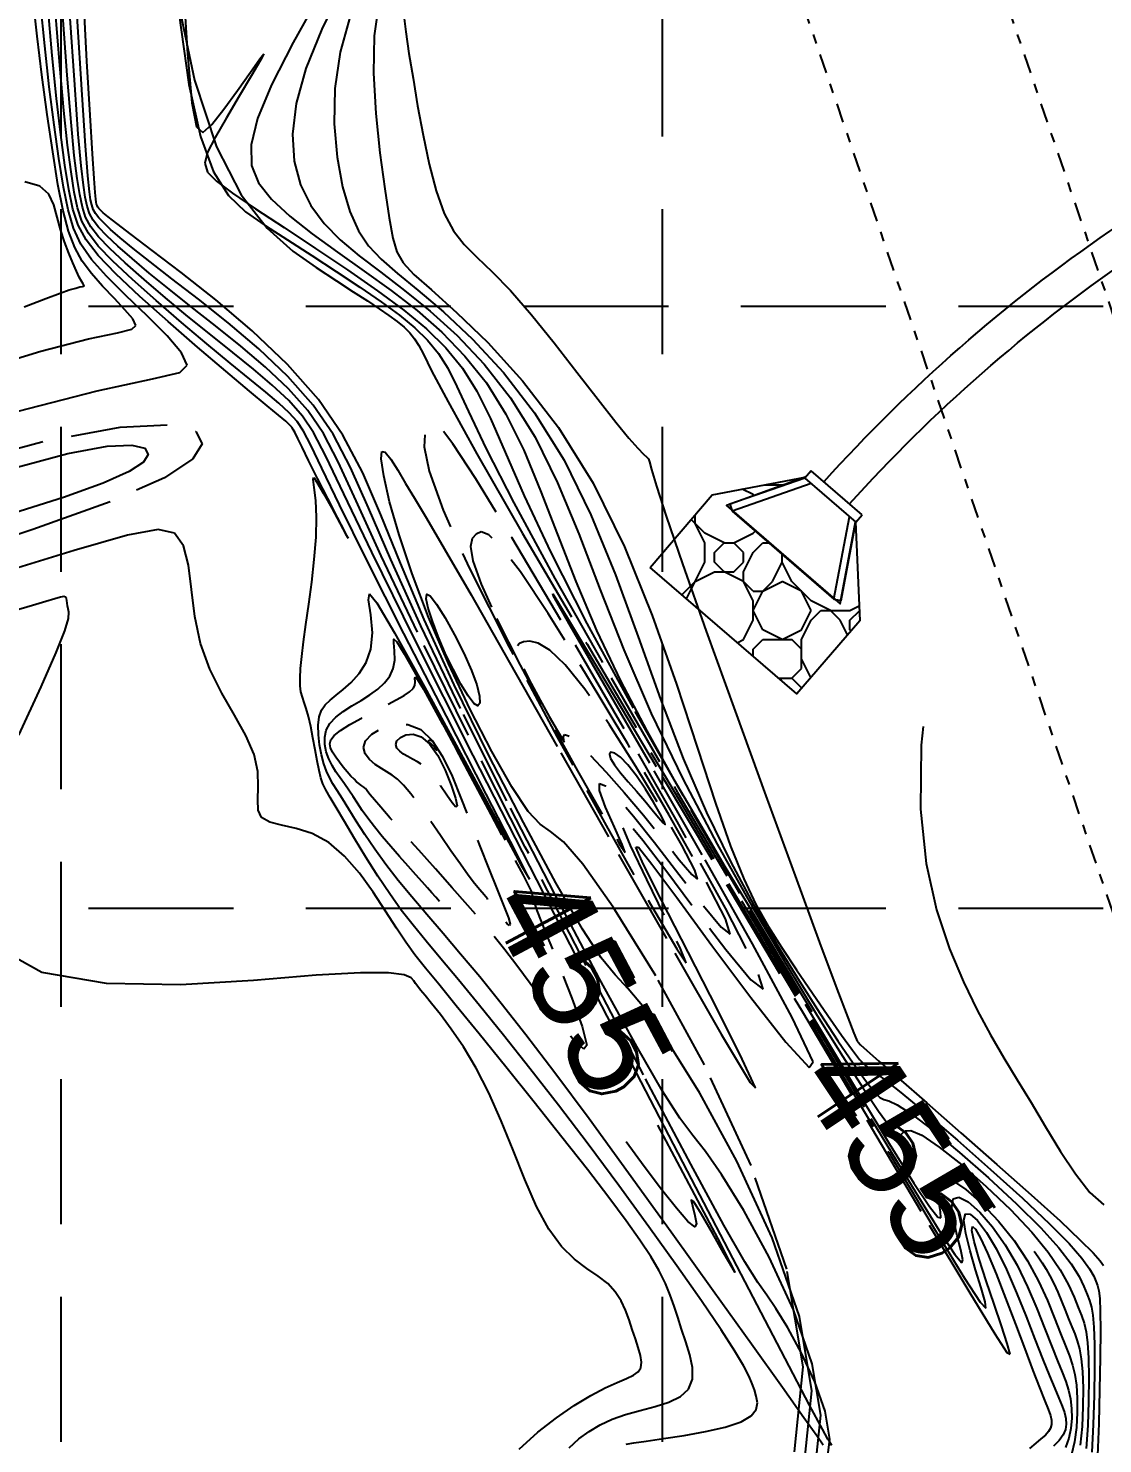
# Model space of a CAD drawing. Extents: x 6153 to 10142, y 8557 to 11052.
# Drawn here: x 8642 to 8753.2, y 9126.8 to 9273.2 of the extents above; entities that cross this region are included whole.
import ezdxf
from ezdxf.enums import TextEntityAlignment as Align

# ---------------------------------------------------------------- set-up
doc = ezdxf.new("R2010")
doc.units = 0
doc.header["$LTSCALE"] = 40
doc.header["$MEASUREMENT"] = 0
for name, pattern in [('DASH__25', [0.325, 0.25, -0.075]), ('DEPRESSION', [0.3501, 0.3, 0.05, 0.0001]), ('ESMT', [0.16, 0.025, -0.03, 0.05, -0.03, 0.025]), ('HIDDEN', [0.375, 0.25, -0.125])]:
    doc.linetypes.add(name, pattern=pattern)
doc.layers.get('0').update_dxf_attribs({"linetype": 'CONTINUOUS'})
for name, color, linetype in [('1-STORM', 5, 'CONTINUOUS'), ('EX-ESMT', 1, 'ESMT'), ('GRID', 254, 'HIDDEN'), ('TOPO_CON_100SC', 14, 'DASH__25'), ('TOPO_ICON_100SC', 15, 'CONTINUOUS')]:
    doc.layers.add(name, color=color, linetype=linetype)
doc.styles.add('SEG_LABEL', font='simplex1')
doc.styles.get("Standard").update_dxf_attribs({"font": 'ARIAL.TTF'})

# ---------------------------------------------------------------- blocks, each defined once
blk = doc.blocks.new('HDWL')
at = {"color": 1, "linetype": 'Continuous'}
for p, q in [((2.868, 6.741), (-6.04, 4.146)), ((1.495, 1.133), (2.868, 6.741)), ((2.05, 1.295), (3.354, 6.622)), ((3.354, 6.622), (2.868, 6.741)), ((-6.04, 4.146), (-6.386, 3.785)), ((-6.04, 4.146), (-1.87, 0.153)), ((-6.386, 3.785), (-2.424, -0.008)), ((2.05, 1.295), (-2.424, -0.008)), ((2.237, 0.652), (2.05, 1.295)), ((-2.237, -0.652), (2.237, 0.652)), ((-2.424, -0.008), (-2.237, -0.652))]:
    blk.add_line(p, q, dxfattribs=at)
blk = doc.blocks.new('__HATCH_091')
at = {"layer": '1-STORM', "color": 1, "linetype": 'Continuous'}
for p, q in [((15.11, 9.02), (15.3, 9.21)), ((10.65, 7.56), (9.51, 8.12)), ((10.75, 7.45), (10.65, 7.56)), ((11.82, 8.56), (13.82, 8.56)), ((13.55, 8.46), (13.65, 8.56)), ((5.65, 3.56), (4.23, 4.98)), ((4.65, 4.56), (4.65, 5.47)), ((5.65, 2.56), (4.65, 4.56)), ((7.65, 2.56), (5.65, 3.56)), ((8.65, 2.56), (10.65, 3.56)), ((10.65, 3.56), (10.9, 3.81)), ((5.65, 0.56), (5.65, 2.56)), ((6.65, 1.56), (7.65, 2.56)), ((6.65, 0.56), (6.65, 1.56)), ((7.65, 2.56), (8.65, 2.56)), ((9.65, 1.56), (8.65, 2.56)), ((9.65, 0.56), (9.65, 1.56)), ((9.65, -0.44), (10.65, 1.56)), ((10.65, 1.56), (11.65, 2.56)), ((11.65, 2.56), (12.34, 2.56)), ((3.75, -3.23), (5.65, 0.56)), ((7.65, -0.44), (6.65, 0.56)), ((8.65, -0.44), (9.65, 0.56)), ((12.65, -1.44), (13.65, 0.56)), ((13.65, 0.56), (13.65, 1.43)), ((14.65, -1.44), (13.65, 0.56)), ((3.27, -2.82), (4.65, -1.44)), ((4.65, -1.44), (6.65, -0.44)), ((6.65, -0.44), (8.65, -0.44)), ((9.65, -1.44), (7.65, -0.44)), ((9.65, -1.44), (9.65, -0.44)), ((10.65, -2.44), (9.65, -1.44)), ((10.65, -3.44), (9.65, -1.44)), ((11.65, -2.44), (12.65, -1.44)), ((11.65, -2.44), (13.65, -1.44)), ((15.65, -2.44), (13.65, -1.44)), ((15.65, -2.44), (13.65, -1.44)), ((16.65, -3.44), (14.65, -1.44)), ((10.65, -2.44), (11.65, -2.44)), ((10.65, -4.44), (11.65, -2.44)), ((16.65, -4.44), (15.65, -2.44)), ((10.65, -5.44), (10.65, -3.44)), ((18.65, -4.44), (16.65, -3.44)), ((20.65, -4.44), (21.61, -3.96)), ((9.65, -7.44), (10.65, -5.44)), ((11.65, -6.44), (10.65, -4.44)), ((15.65, -6.44), (16.65, -4.44)), ((15.65, -7.44), (16.65, -5.44)), ((16.65, -5.44), (17.65, -4.44)), ((17.65, -4.44), (20.65, -4.44)), ((19.65, -5.44), (18.65, -4.44)), ((20.41, -6.96), (19.65, -5.44)), ((20.65, -5.44), (21.63, -4.46)), ((20.65, -6.44), (20.65, -5.44)), ((13.65, -7.44), (11.65, -6.44)), ((13.65, -7.44), (15.65, -6.44)), ((20.76, -6.56), (20.65, -6.44)), ((9, -7.77), (9.65, -7.44)), ((10.65, -8.44), (11.65, -7.44)), ((10.65, -9.18), (10.65, -8.44)), ((11.65, -7.44), (14.65, -7.44)), ((15.65, -8.44), (14.65, -7.44)), ((15.65, -10.44), (15.65, -7.44)), ((16.61, -11.37), (15.65, -9.44)), ((13.26, -11.44), (14.65, -11.44)), ((13.47, -11.62), (13.65, -11.44)), ((14.65, -11.44), (15.65, -10.44)), ((15.65, -12.44), (14.65, -11.44)), ((15.65, -12.48), (15.65, -12.44))]:
    blk.add_line(p, q, dxfattribs=at)

msp = doc.modelspace()

# ---------------------------------------------------------------- linework, layer by layer
at = {"layer": '1-STORM', "color": 5, "linetype": 'Continuous', "flags": 128}
for points in [[(8724.34, 9226.35), (8724.34, 9226.35, -0.118635), (8788.69, 9270.49), (8788.69, 9270.49)], [(8726.94, 9224.01), (8726.94, 9224.01, -0.118635), (8789.94, 9267.22), (8789.94, 9267.22)]]:
    msp.add_lwpolyline(points, format="xyb", dxfattribs=at)
at = {"layer": '1-STORM', "color": 1, "linetype": 'Continuous', "flags": 128}
msp.add_lwpolyline([(8706.35, 9217.44), (8712.76, 9224.98), (8722.37, 9226.79), (8714.22, 9223.86), (8726.01, 9213.69), (8727.57, 9222.17), (8728.03, 9211.95), (8721.5, 9204.38), (8706.35, 9217.44)], close=True, dxfattribs=at)
at = {"layer": 'EX-ESMT', "color": 0, "linetype": 'ESMT', "flags": 128}
for points in [[(8795.05, 9062.12), (8667.65, 9435.43), (8584.83, 9906.4)], [(8816.18, 9062.12), (8687.08, 9440.42), (8605.22, 9905.94)]]:
    msp.add_lwpolyline(points, dxfattribs=at)
at = {"layer": 'GRID', "color": 252, "linetype": 'HIDDEN', "ltscale": 1.5}
for p, q in [((8645.35, 10987.02), (8645.35, 8808.56)), ((8707.58, 10987.02), (8707.58, 8808.56)), ((6218.22, 9244.47), (10076.73, 9244.47)), ((6218.22, 9182.23), (10076.73, 9182.23))]:
    msp.add_line(p, q, dxfattribs=at)
at = {"layer": 'TOPO_CON_100SC', "color": 5, "linetype": 'DASH__25'}
for points in [[(8657.93, 9278.81), (8658.47, 9270.6), (8658.92, 9265.53), (8659.41, 9263.02), (8660.05, 9262.46), (8660.97, 9263.26), (8662.24, 9264.86), (8663.65, 9266.8), (8664.98, 9268.68), (8665.96, 9270.08), (8666.37, 9270.59), (8666.02, 9269.93), (8665.09, 9268.34), (8663.83, 9266.22), (8662.49, 9263.96), (8661.32, 9261.92), (8660.54, 9260.4), (8660.25, 9259.29), (8660.53, 9258.36), (8661.46, 9257.4), (8663.11, 9256.18), (8665.51, 9254.56), (8668.46, 9252.61), (8671.72, 9250.46), (8675.02, 9248.23), (8678.14, 9246.08), (8680.86, 9244.07), (8683.19, 9242.15), (8685.19, 9240.19), (8686.91, 9238.07), (8688.42, 9235.68), (8689.8, 9232.87), (8691.33, 9229.37), (8693.3, 9224.87), (8696.02, 9219.07), (8699.78, 9211.67), (8704.76, 9202.56), (8710.55, 9192.39), (8716.6, 9182.01), (8722.37, 9172.27), (8727.33, 9164.02), (8731.05, 9157.89), (8733.61, 9153.78), (8735.23, 9151.34), (8736.09, 9150.25), (8736.41, 9150.18), (8736.39, 9150.81), (8736.21, 9151.85), (8736.07, 9152.97), (8736.14, 9153.91), (8736.61, 9154.34), (8737.61, 9154.05), (8739.01, 9153.11), (8740.66, 9151.66), (8742.38, 9149.85), (8743.99, 9147.83), (8745.37, 9145.73), (8746.5, 9143.63), (8747.43, 9141.63), (8748.18, 9139.8), (8748.79, 9138.23), (8749.3, 9136.96), (8749.71, 9135.91), (8750.03, 9134.96), (8750.27, 9133.99), (8750.43, 9132.87), (8750.52, 9131.53), (8750.53, 9130.04), (8750.45, 9128.5), (8750.25, 9127.02), (8749.92, 9125.72)], [(8636.04, 9237.62), (8643.31, 9239.83), (8648.24, 9241.1), (8651.23, 9241.74), (8652.71, 9242.1), (8653.11, 9242.48), (8652.8, 9243.16), (8652, 9244.12), (8650.91, 9245.27), (8649.69, 9246.54), (8648.53, 9247.85), (8647.57, 9249.14), (8646.81, 9250.55), (8646.17, 9252.23), (8645.61, 9254.35), (8645.07, 9257.06), (8644.52, 9260.45), (8643.95, 9264.32), (8643.41, 9268.4), (8642.92, 9272.42), (8642.5, 9276.11)], [(8722.38, 9125.59), (8723.07, 9132.28), (8721.78, 9139.98), (8718.97, 9148.13), (8715.31, 9156.06), (8711.47, 9163.07), (8708.11, 9168.49), (8705.72, 9171.89), (8704.06, 9173.88), (8702.72, 9175.32), (8701.28, 9177.09), (8699.33, 9180.06), (8696.57, 9184.84), (8693.22, 9191.06), (8689.6, 9198.08), (8686.07, 9205.3), (8682.96, 9212.07), (8680.5, 9217.91), (8678.48, 9222.89), (8676.6, 9227.23), (8674.55, 9231.14), (8672.03, 9234.83), (8668.82, 9238.45), (8665.16, 9241.92), (8661.39, 9245.13), (8657.83, 9247.95), (8654.83, 9250.23), (8652.64, 9251.89), (8651.17, 9253.02), (8650.26, 9253.73), (8649.75, 9254.15), (8649.48, 9254.4), (8649.31, 9254.59), (8649.19, 9254.74), (8649.11, 9254.89), (8649.05, 9255.05), (8649.01, 9255.24), (8648.97, 9255.55), (8648.91, 9256.25), (8648.8, 9257.7), (8648.64, 9260.24), (8648.4, 9264.23), (8648.07, 9269.84), (8647.7, 9276.64)], [(8657.31, 9276.85), (8659.18, 9267.87), (8661.46, 9260.97), (8664.03, 9256), (8666.72, 9252.54), (8669.36, 9250.18), (8671.79, 9248.49), (8673.87, 9247.12), (8675.62, 9245.98), (8677.08, 9245.02), (8678.3, 9244.21), (8679.31, 9243.52), (8680.15, 9242.9), (8680.87, 9242.32), (8681.46, 9241.74), (8681.97, 9241.12), (8682.41, 9240.43), (8682.87, 9239.52), (8683.73, 9237.8), (8685.43, 9234.6), (8688.42, 9229.22), (8693.14, 9220.97), (8699.82, 9209.53), (8707.81, 9195.96), (8716.25, 9181.72), (8724.28, 9168.23), (8731.02, 9156.93), (8735.83, 9148.92), (8738.86, 9143.96), (8740.48, 9141.45), (8741.07, 9140.83), (8740.99, 9141.5), (8740.58, 9142.94), (8740.01, 9144.79), (8739.43, 9146.77), (8738.98, 9148.58), (8738.78, 9149.94), (8738.96, 9150.59), (8739.46, 9150.56), (8740.21, 9149.9), (8741.14, 9148.67), (8742.16, 9146.96), (8743.21, 9144.83), (8744.25, 9142.44), (8745.24, 9139.98), (8746.15, 9137.62), (8746.96, 9135.53), (8747.64, 9133.85), (8748.19, 9132.54), (8748.62, 9131.52), (8748.95, 9130.72), (8749.19, 9130.04), (8749.34, 9129.43), (8749.38, 9128.85), (8749.3, 9128.3), (8749.06, 9127.74), (8748.65, 9127.16), (8748.05, 9126.55)], [(8674.5, 9277.44), (8672.36, 9273.13), (8670.71, 9269.07), (8669.71, 9265.45), (8669.34, 9262.26), (8669.52, 9259.47), (8670.17, 9257.03), (8671.22, 9254.9), (8672.6, 9253.04), (8674.28, 9251.35), (8676.24, 9249.7), (8678.46, 9248), (8680.92, 9246.12), (8683.58, 9243.96), (8686.36, 9241.44), (8689.16, 9238.48), (8691.88, 9235), (8694.43, 9230.93), (8696.74, 9226.22), (8698.94, 9220.93), (8701.18, 9215.13), (8703.62, 9208.92), (8706.43, 9202.36), (8709.7, 9195.59), (8713.28, 9188.82), (8716.94, 9182.31), (8720.46, 9176.32), (8723.63, 9171.1), (8726.27, 9166.87), (8728.37, 9163.6), (8729.97, 9161.22), (8731.11, 9159.67), (8731.83, 9158.86), (8732.2, 9158.69), (8732.42, 9158.9), (8732.71, 9159.18), (8733.31, 9159.23), (8734.44, 9158.74), (8736.25, 9157.51), (8738.57, 9155.66), (8741.11, 9153.43), (8743.62, 9151.04), (8745.82, 9148.7), (8747.52, 9146.62), (8748.75, 9144.82), (8749.61, 9143.27), (8750.2, 9141.98), (8750.63, 9140.92), (8750.96, 9140.07), (8751.23, 9139.28), (8751.44, 9138.39), (8751.59, 9137.25), (8751.68, 9135.7), (8751.71, 9133.63), (8751.69, 9131.22), (8751.6, 9128.71), (8751.44, 9126.31)], [(8639.73, 9233.3), (8649.13, 9235.72), (8654.84, 9236.96), (8657.68, 9237.63), (8658.43, 9238.37), (8657.84, 9239.66), (8656.35, 9241.43), (8654.31, 9243.47), (8652.1, 9245.59), (8650.09, 9247.58), (8648.55, 9249.31), (8647.45, 9250.89), (8646.68, 9252.54), (8646.11, 9254.44), (8645.64, 9256.8), (8645.15, 9259.76), (8644.66, 9263.25), (8644.17, 9267.18), (8643.7, 9271.41), (8643.26, 9275.84)], [(8703.86, 9126.79), (8704.66, 9126.92), (8705.93, 9127.1), (8707.72, 9127.35), (8709.84, 9127.68), (8712.06, 9128.07), (8714.11, 9128.54), (8715.74, 9129.08), (8716.78, 9129.7), (8717.3, 9130.37), (8717.43, 9131.06), (8717.32, 9131.74), (8717.12, 9132.4), (8716.9, 9133.03), (8716.59, 9133.78), (8716.04, 9134.84), (8715.11, 9136.39), (8713.68, 9138.6), (8711.64, 9141.59), (8709.09, 9145.22), (8706.2, 9149.27), (8703.09, 9153.53), (8699.93, 9157.79), (8696.84, 9161.84), (8693.9, 9165.63), (8691.16, 9169.08), (8688.67, 9172.16), (8686.5, 9174.8), (8684.68, 9176.98), (8683.15, 9178.81), (8681.81, 9180.45), (8680.58, 9182.02), (8679.39, 9183.69), (8678.16, 9185.54), (8676.93, 9187.5), (8675.76, 9189.42), (8674.72, 9191.17), (8673.86, 9192.62), (8673.23, 9193.68), (8672.78, 9194.45), (8672.48, 9195.08), (8672.26, 9195.69), (8672.08, 9196.45), (8671.88, 9197.44), (8671.67, 9198.6), (8671.45, 9199.83), (8671.22, 9201.01), (8670.99, 9202.05), (8670.75, 9202.86), (8670.54, 9203.49), (8670.35, 9204.04), (8670.2, 9204.59), (8670.12, 9205.22), (8670.11, 9206.02), (8670.16, 9207.02), (8670.29, 9208.26), (8670.47, 9209.76), (8670.72, 9211.56), (8671.01, 9213.65), (8671.32, 9215.94), (8671.59, 9218.29), (8671.77, 9220.58), (8671.83, 9222.65), (8671.73, 9224.4), (8671.58, 9225.73), (8671.47, 9226.54), (8671.53, 9226.76), (8671.86, 9226.29), (8672.53, 9225.12), (8673.39, 9223.58), (8674.23, 9222.03), (8674.86, 9220.88), (8675.08, 9220.49), (8674.75, 9221.16), (8674, 9222.63), (8673, 9224.58), (8671.93, 9226.66), (8670.99, 9228.52), (8670.32, 9229.89), (8669.87, 9230.8), (8669.6, 9231.38), (8669.41, 9231.73), (8669.25, 9231.97), (8669.03, 9232.21), (8668.63, 9232.58), (8667.9, 9233.2), (8666.7, 9234.19), (8664.9, 9235.69), (8662.44, 9237.76), (8659.52, 9240.24), (8656.46, 9242.89), (8653.53, 9245.5), (8651.05, 9247.83), (8649.22, 9249.73), (8647.97, 9251.34), (8647.15, 9252.87), (8646.61, 9254.53), (8646.2, 9256.54), (8645.79, 9259.07), (8645.36, 9262.19), (8644.92, 9265.96), (8644.47, 9270.4), (8644.02, 9275.57)], [(8724.25, 9126.67), (8723.57, 9127.64), (8722.23, 9129.51), (8720.02, 9132.62), (8716.81, 9137.12), (8712.86, 9142.65), (8708.51, 9148.71), (8704.11, 9154.8), (8700.01, 9160.42), (8696.47, 9165.17), (8693.48, 9169.1), (8690.92, 9172.36), (8688.71, 9175.1), (8686.73, 9177.47), (8684.91, 9179.61), (8683.22, 9181.57), (8681.68, 9183.39), (8680.26, 9185.09), (8678.99, 9186.73), (8677.84, 9188.31), (8676.82, 9189.82), (8675.93, 9191.22), (8675.16, 9192.46), (8674.51, 9193.52), (8673.97, 9194.37), (8673.52, 9195.08), (8673.15, 9195.72), (8672.84, 9196.38), (8672.57, 9197.15), (8672.33, 9198.07), (8672.14, 9199.1), (8672.02, 9200.15), (8672, 9201.15), (8672.1, 9202.02), (8672.34, 9202.71), (8672.71, 9203.25), (8673.22, 9203.74), (8673.84, 9204.24), (8674.58, 9204.82), (8675.4, 9205.56), (8676.23, 9206.48), (8676.94, 9207.62), (8677.44, 9209.02), (8677.61, 9210.69), (8677.44, 9212.56), (8677.2, 9214.12), (8677.29, 9214.74), (8678.06, 9213.8), (8679.9, 9210.68), (8682.98, 9205.11), (8686.71, 9198.25), (8690.29, 9191.64), (8692.93, 9186.78), (8693.84, 9185.2), (8692.49, 9187.92), (8689.37, 9194.02), (8685.25, 9202.07), (8680.86, 9210.63), (8676.99, 9218.29), (8674.2, 9223.94), (8672.37, 9227.72), (8671.23, 9230.11), (8670.47, 9231.56), (8669.81, 9232.54), (8668.99, 9233.46), (8667.93, 9234.45), (8666.59, 9235.58), (8664.93, 9236.94), (8662.89, 9238.6), (8660.48, 9240.59), (8657.85, 9242.8), (8655.22, 9245.06), (8652.78, 9247.23), (8650.73, 9249.14), (8649.24, 9250.7), (8648.21, 9252.02), (8647.54, 9253.28), (8647.1, 9254.64), (8646.76, 9256.28), (8646.42, 9258.38), (8646.06, 9261.13), (8645.67, 9264.74), (8645.25, 9269.39), (8644.78, 9275.3)], [(8724.62, 9124.79), (8724.91, 9127.3), (8724.43, 9130.18), (8723.38, 9133.22), (8722.01, 9136.18), (8720.58, 9138.79), (8719.33, 9140.81), (8718.39, 9142.17), (8717.46, 9143.5), (8716.13, 9145.65), (8713.96, 9149.44), (8710.55, 9155.72), (8705.65, 9164.96), (8699.72, 9176.3), (8693.42, 9188.53), (8687.38, 9200.42), (8682.26, 9210.78), (8678.52, 9218.67), (8675.92, 9224.36), (8674.06, 9228.39), (8672.53, 9231.32), (8670.92, 9233.68), (8668.91, 9235.95), (8666.55, 9238.19), (8663.99, 9240.36), (8661.38, 9242.44), (8658.86, 9244.41), (8656.56, 9246.24), (8654.51, 9247.91), (8652.74, 9249.4), (8651.27, 9250.69), (8650.11, 9251.77), (8649.27, 9252.64), (8648.7, 9253.38), (8648.32, 9254.08), (8648.08, 9254.84), (8647.89, 9255.76), (8647.7, 9257), (8647.47, 9259.01), (8647.17, 9262.29), (8646.8, 9267.37), (8646.3, 9274.75)], [(8657.56, 9274.79), (8658.62, 9267.42), (8659.81, 9262.04), (8661.16, 9258.37), (8662.7, 9255.92), (8664.47, 9254.23), (8666.51, 9252.83), (8668.83, 9251.34), (8671.32, 9249.73), (8673.85, 9248.08), (8676.29, 9246.46), (8678.5, 9244.94), (8680.39, 9243.56), (8681.98, 9242.26), (8683.31, 9240.97), (8684.44, 9239.6), (8685.41, 9238.06), (8686.33, 9236.19), (8687.53, 9233.58), (8689.36, 9229.73), (8692.22, 9224.14), (8696.46, 9216.32), (8702.29, 9206.04), (8709.18, 9194.18), (8716.43, 9181.86), (8723.33, 9170.25), (8729.18, 9160.47), (8733.44, 9153.41), (8736.23, 9148.87), (8737.85, 9146.4), (8738.58, 9145.54), (8738.7, 9145.84), (8738.48, 9146.88), (8738.11, 9148.32), (8737.75, 9149.87), (8737.56, 9151.25), (8737.7, 9152.14), (8738.28, 9152.32), (8739.24, 9151.83), (8740.44, 9150.78), (8741.76, 9149.26), (8743.08, 9147.39), (8744.29, 9145.28), (8745.37, 9143.04), (8746.33, 9140.8), (8747.17, 9138.71), (8747.88, 9136.88), (8748.47, 9135.4), (8748.95, 9134.22), (8749.33, 9133.24), (8749.61, 9132.35), (8749.81, 9131.46), (8749.93, 9130.48), (8749.96, 9129.45), (8749.87, 9128.4), (8749.65, 9127.38), (8749.29, 9126.44)], [(8678.27, 9275.85), (8677.78, 9272.45), (8677.7, 9268.57), (8677.94, 9264.42), (8678.37, 9260.34), (8678.87, 9256.63), (8679.34, 9253.63), (8679.7, 9251.53), (8680.11, 9250.09), (8680.77, 9248.95), (8681.9, 9247.76), (8683.7, 9246.16), (8686.3, 9243.84), (8689.53, 9240.72), (8693.13, 9236.76), (8696.85, 9231.93), (8700.44, 9226.18), (8703.68, 9219.58), (8706.54, 9212.49), (8709.05, 9205.4), (8711.22, 9198.77), (8713.08, 9193.06), (8714.65, 9188.62), (8716.01, 9185.25), (8717.28, 9182.6), (8718.56, 9180.36), (8719.94, 9178.19), (8721.49, 9175.85), (8723.13, 9173.42), (8724.72, 9171.11), (8726.14, 9169.08), (8727.26, 9167.54), (8728.01, 9166.57), (8728.62, 9165.95), (8729.35, 9165.38), (8730.47, 9164.55), (8732.27, 9163.14), (8734.9, 9160.96), (8738.12, 9158.21), (8741.56, 9155.2), (8744.86, 9152.22), (8747.66, 9149.58), (8749.68, 9147.52), (8751.01, 9146), (8751.8, 9144.92), (8752.23, 9144.16), (8752.46, 9143.62), (8752.62, 9143.18), (8752.75, 9142.65), (8752.85, 9141.83), (8752.9, 9140.52), (8752.92, 9138.52), (8752.9, 9135.73), (8752.84, 9132.41), (8752.75, 9128.91), (8752.62, 9125.6)], [(8680.82, 9274.78), (8681.05, 9272.85), (8681.38, 9270.63), (8681.8, 9268.07), (8682.28, 9265.2), (8682.84, 9262.17), (8683.47, 9259.18), (8684.21, 9256.41), (8685.04, 9254.08), (8685.99, 9252.29), (8687.1, 9250.87), (8688.42, 9249.54), (8689.99, 9248.05), (8691.87, 9246.12), (8694.05, 9243.6), (8696.4, 9240.68), (8698.76, 9237.65), (8700.94, 9234.82), (8702.78, 9232.47), (8704.14, 9230.82), (8705.07, 9229.78), (8705.66, 9229.19), (8705.99, 9228.88), (8706.16, 9228.68), (8706.27, 9228.38), (8706.48, 9227.59), (8706.99, 9225.86), (8708, 9222.76), (8709.68, 9217.84), (8712.14, 9210.88), (8715.13, 9202.58), (8718.31, 9193.83), (8721.33, 9185.57), (8723.87, 9178.68), (8725.66, 9173.86), (8726.78, 9170.89), (8727.4, 9169.3), (8727.67, 9168.64), (8727.76, 9168.46), (8727.84, 9168.35), (8728.1, 9168.09), (8728.75, 9167.5), (8729.99, 9166.4), (8732.02, 9164.62), (8734.95, 9162.07), (8738.48, 9158.99), (8742.21, 9155.71), (8745.77, 9152.56), (8748.74, 9149.87), (8750.84, 9147.89), (8752.17, 9146.56), (8752.9, 9145.73), (8753.24, 9145.25)], [(8723.5, 9125.19), (8723.99, 9129.79), (8723.1, 9135.08), (8721.18, 9140.67), (8718.66, 9146.12), (8716.02, 9150.93), (8713.72, 9154.65), (8712.05, 9157.03), (8710.76, 9158.69), (8709.42, 9160.48), (8707.62, 9163.27), (8704.94, 9167.89), (8701.11, 9174.9), (8696.47, 9183.68), (8691.51, 9193.31), (8686.73, 9202.86), (8682.61, 9211.42), (8679.51, 9218.29), (8677.2, 9223.63), (8675.33, 9227.81), (8673.54, 9231.23), (8671.47, 9234.26), (8668.86, 9237.2), (8665.86, 9240.06), (8662.69, 9242.75), (8659.61, 9245.2), (8656.84, 9247.32), (8654.6, 9249.07), (8652.84, 9250.46), (8651.5, 9251.56), (8650.51, 9252.42), (8649.8, 9253.09), (8649.29, 9253.61), (8648.94, 9254.06), (8648.72, 9254.49), (8648.57, 9254.95), (8648.45, 9255.5), (8648.33, 9256.31), (8648.17, 9257.95), (8647.93, 9261.07), (8647.57, 9266.36), (8647.06, 9274.48)], [(8675.31, 9274.49), (8674.25, 9270.76), (8673.71, 9267.01), (8673.64, 9263.34), (8673.94, 9259.9), (8674.52, 9256.83), (8675.28, 9254.26), (8676.15, 9252.28), (8677.19, 9250.72), (8678.51, 9249.33), (8680.18, 9247.88), (8682.31, 9246.14), (8684.94, 9243.9), (8687.95, 9241.08), (8691.15, 9237.62), (8694.37, 9233.46), (8697.43, 9228.56), (8700.21, 9222.9), (8702.74, 9216.71), (8705.11, 9210.27), (8707.42, 9203.84), (8709.76, 9197.71), (8712.17, 9192.1), (8714.65, 9187.03), (8717.11, 9182.46), (8719.51, 9178.34), (8721.79, 9174.65), (8723.88, 9171.36), (8725.75, 9168.51), (8727.35, 9166.17), (8728.63, 9164.38), (8729.54, 9163.2), (8730.11, 9162.63), (8730.52, 9162.42), (8731.03, 9162.28), (8731.89, 9161.89), (8733.35, 9160.94), (8735.58, 9159.24), (8738.34, 9156.94), (8741.33, 9154.31), (8744.24, 9151.63), (8746.74, 9149.14), (8748.6, 9147.07), (8749.88, 9145.41), (8750.71, 9144.1), (8751.22, 9143.07), (8751.54, 9142.27), (8751.79, 9141.62), (8751.99, 9140.96), (8752.14, 9140.11), (8752.25, 9138.88), (8752.3, 9137.11), (8752.31, 9134.68), (8752.27, 9131.82), (8752.17, 9128.81), (8752.03, 9125.95)], [(8721.26, 9125.98), (8722.16, 9134.76), (8720.46, 9144.88), (8716.77, 9155.59), (8711.96, 9166), (8706.91, 9175.21), (8702.5, 9182.33), (8699.38, 9186.75), (8697.36, 9189.06), (8696.02, 9190.16), (8694.94, 9190.91), (8693.72, 9192.23), (8692.03, 9194.77), (8689.97, 9198.41), (8687.72, 9202.78), (8685.47, 9207.53), (8683.41, 9212.31), (8681.7, 9216.81), (8680.36, 9220.84), (8679.38, 9224.26), (8678.77, 9226.92), (8678.5, 9228.68), (8678.57, 9229.44), (8678.92, 9229.37), (8679.49, 9228.66), (8680.22, 9227.51), (8681.04, 9226.15), (8681.94, 9224.64), (8683.18, 9222.57), (8685.03, 9219.41), (8687.8, 9214.61), (8691.78, 9207.64), (8697.09, 9198.29), (8703.06, 9187.76), (8708.88, 9177.55), (8713.69, 9169.19), (8716.67, 9164.2), (8717.24, 9163.63), (8715.87, 9166.59), (8713.3, 9171.72), (8710.28, 9177.65), (8707.52, 9183.03), (8705.66, 9186.72), (8704.85, 9188.54), (8705.12, 9188.54), (8706.52, 9186.78), (8709.09, 9183.31), (8712.73, 9178.37), (8716.76, 9172.98), (8720.38, 9168.37), (8722.8, 9165.74), (8723.19, 9166.33), (8721.04, 9170.91), (8716.93, 9178.51), (8711.73, 9187.74), (8706.3, 9197.2), (8701.51, 9205.49), (8698.09, 9211.4), (8696.3, 9214.55), (8696.25, 9214.74), (8698.05, 9211.77), (8701.84, 9205.44), (8707.58, 9195.84), (8714.6, 9184.06), (8722.09, 9171.48), (8729.23, 9159.48), (8735.21, 9149.44), (8739.42, 9142.41), (8741.98, 9138.19), (8743.25, 9136.26), (8743.57, 9136.09), (8743.28, 9137.17), (8742.67, 9139), (8741.91, 9141.27), (8741.11, 9143.67), (8740.39, 9145.92), (8739.87, 9147.73), (8739.63, 9148.86), (8739.68, 9149.28), (8739.99, 9149.01), (8740.52, 9148.08), (8741.24, 9146.52), (8742.13, 9144.38), (8743.11, 9141.86), (8744.12, 9139.2), (8745.09, 9136.63), (8745.94, 9134.38), (8746.63, 9132.63), (8747.15, 9131.34), (8747.52, 9130.41), (8747.76, 9129.74), (8747.87, 9129.24), (8747.87, 9128.82), (8747.76, 9128.44), (8747.54, 9128.08), (8747.22, 9127.72), (8746.77, 9127.33), (8746.22, 9126.89), (8745.58, 9126.31)], [(8697.96, 9126.4), (8698.97, 9127.31), (8700.03, 9128.1), (8701.17, 9128.78), (8702.42, 9129.36), (8703.8, 9129.85), (8705.31, 9130.26), (8706.85, 9130.66), (8708.28, 9131.12), (8709.48, 9131.7), (8710.31, 9132.48), (8710.7, 9133.5), (8710.7, 9134.7), (8710.44, 9136.02), (8710.03, 9137.37), (8709.59, 9138.68), (8709.19, 9139.9), (8708.82, 9141.05), (8708.41, 9142.2), (8707.91, 9143.39), (8707.26, 9144.7), (8706.4, 9146.17), (8705.27, 9147.87), (8703.84, 9149.89), (8702.05, 9152.3), (8699.84, 9155.18), (8697.2, 9158.53), (8694.32, 9162.16), (8691.39, 9165.81), (8688.64, 9169.22), (8686.28, 9172.12), (8684.46, 9174.34), (8683.09, 9176.02), (8682, 9177.4), (8681.05, 9178.69), (8680.08, 9180.14), (8678.96, 9181.91), (8677.68, 9183.87), (8676.26, 9185.83), (8674.72, 9187.61), (8673.08, 9189.02), (8671.37, 9189.93), (8669.7, 9190.47), (8668.19, 9190.8), (8666.97, 9191.12), (8666.14, 9191.59), (8665.78, 9192.36), (8665.74, 9193.43), (8665.79, 9194.77), (8665.73, 9196.35), (8665.35, 9198.12), (8664.51, 9200.07), (8663.34, 9202.18), (8662.03, 9204.47), (8660.78, 9206.94), (8659.8, 9209.59), (8659.22, 9212.4), (8658.88, 9215.17), (8658.56, 9217.68), (8658.05, 9219.7), (8657.11, 9221), (8655.43, 9221.4), (8652.26, 9220.81), (8646.75, 9219.21), (8638.07, 9216.55)], [(8641.03, 9200.12), (8643.32, 9205.11), (8644.89, 9208.66), (8645.77, 9210.91), (8646.15, 9212.19), (8646.2, 9212.84), (8646.13, 9213.17), (8646.06, 9213.48), (8646.03, 9213.77), (8645.99, 9214.04), (8645.94, 9214.26), (8645.84, 9214.4), (8645.66, 9214.44), (8645.32, 9214.38), (8644.73, 9214.21), (8643.8, 9213.92), (8642.44, 9213.52), (8640.42, 9212.95)], [(8692.8, 9126.24), (8694.72, 9128), (8696.64, 9129.51), (8698.48, 9130.78), (8700.19, 9131.8), (8701.68, 9132.59), (8702.92, 9133.16), (8703.89, 9133.57), (8704.61, 9133.91), (8705.1, 9134.25), (8705.36, 9134.68), (8705.43, 9135.25), (8705.33, 9135.96), (8705.11, 9136.78), (8704.81, 9137.68), (8704.48, 9138.65), (8704.15, 9139.64), (8703.78, 9140.64), (8703.32, 9141.61), (8702.73, 9142.54), (8701.95, 9143.38), (8700.95, 9144.14), (8699.78, 9144.94), (8698.5, 9145.92), (8697.17, 9147.23), (8695.84, 9149.02), (8694.58, 9151.37), (8693.36, 9154.16), (8692.15, 9157.17), (8690.93, 9160.22), (8689.66, 9163.1), (8688.34, 9165.66), (8687.02, 9167.86), (8685.76, 9169.7), (8684.63, 9171.2), (8683.71, 9172.35), (8683.05, 9173.17), (8682.59, 9173.73), (8682.29, 9174.12), (8682.07, 9174.41), (8681.89, 9174.69), (8681.61, 9175.01), (8680.87, 9175.31), (8679.27, 9175.52), (8676.38, 9175.53), (8671.79, 9175.27), (8665.31, 9174.74), (8657.73, 9174.3), (8650.08, 9174.42), (8643.39, 9175.56), (8638.69, 9178.18)]]:
    msp.add_lwpolyline(points, dxfattribs=at)
at = {"layer": 'TOPO_CON_100SC', "color": 5, "linetype": 'DASH__25', "flags": 128}
for points in [[(8630.9, 9217.71), (8616.04, 9213.39), (8599.99, 9209.04), (8585.35, 9205.41), (8574.72, 9203.25), (8570.69, 9203.32), (8575.01, 9206.1), (8585.91, 9210.88), (8600.78, 9216.67), (8616.98, 9222.48), (8631.89, 9227.34), (8643.41, 9230.46), (8651.5, 9231.97), (8656.64, 9232.21), (8659.32, 9231.53), (8660, 9230.26), (8659.02, 9228.68), (8656.08, 9226.74), (8650.72, 9224.34), (8642.48, 9221.37), (8630.9, 9217.71)], [(8687.63, 9217.36), (8691.76, 9209.21), (8696.72, 9199.92), (8701.77, 9190.77), (8706.14, 9183.03), (8709.08, 9178.01), (8710.07, 9176.57), (8709.48, 9178.01), (8707.92, 9181.25), (8705.99, 9185.18), (8704.31, 9188.7), (8703.37, 9190.92), (8703.28, 9191.7), (8704.01, 9191.12), (8705.57, 9189.25), (8707.94, 9186.15), (8711, 9182.07), (8714.17, 9177.93), (8716.74, 9174.82), (8718.01, 9173.84), (8717.29, 9176.08), (8714.12, 9182.2), (8709.14, 9191.17), (8703.2, 9201.53), (8697.2, 9211.81), (8692.01, 9220.55), (8688.3, 9226.63), (8685.93, 9230.26), (8684.56, 9232.01), (8683.82, 9232.42), (8683.39, 9232.06), (8683.02, 9231.32), (8682.94, 9229.92), (8683.46, 9227.42), (8684.91, 9223.38), (8687.63, 9217.36)], [(8690.45, 9212.17), (8692.9, 9207.34), (8695.84, 9201.83), (8698.83, 9196.41), (8701.42, 9191.83), (8703.16, 9188.85), (8703.76, 9187.99), (8703.45, 9188.8), (8702.64, 9190.59), (8701.73, 9192.68), (8701.1, 9194.38), (8701.09, 9195.12), (8701.71, 9194.86), (8702.9, 9193.7), (8704.61, 9191.72), (8706.79, 9189), (8709.3, 9185.74), (8711.76, 9182.58), (8713.69, 9180.26), (8714.63, 9179.52), (8714.12, 9181.11), (8711.87, 9185.46), (8708.31, 9191.84), (8704.03, 9199.2), (8699.66, 9206.5), (8695.8, 9212.7), (8692.92, 9217.01), (8690.94, 9219.58), (8689.65, 9220.82), (8688.85, 9221.13), (8688.32, 9220.91), (8687.92, 9220.46), (8687.75, 9219.62), (8688, 9218.13), (8688.84, 9215.74), (8690.45, 9212.17)], [(8693.27, 9206.98), (8694.04, 9205.47), (8694.96, 9203.74), (8695.89, 9202.05), (8696.7, 9200.62), (8697.25, 9199.68), (8697.44, 9199.4), (8697.42, 9199.58), (8697.36, 9199.94), (8697.46, 9200.19), (8697.89, 9200.05), (8698.81, 9199.32), (8700.14, 9198.03), (8701.79, 9196.28), (8703.66, 9194.18), (8705.63, 9191.84), (8707.6, 9189.41), (8709.35, 9187.23), (8710.64, 9185.7), (8711.25, 9185.2), (8710.96, 9186.14), (8709.62, 9188.72), (8707.48, 9192.5), (8704.86, 9196.87), (8702.12, 9201.19), (8699.59, 9204.86), (8697.53, 9207.39), (8695.94, 9208.9), (8694.75, 9209.63), (8693.87, 9209.83), (8693.24, 9209.75), (8692.81, 9209.59), (8692.57, 9209.32), (8692.55, 9208.84), (8692.77, 9208.09), (8693.27, 9206.98)], [(8676.49, 9194.88), (8676.36, 9194.97), (8676.18, 9195.1), (8675.97, 9195.29), (8675.7, 9195.55), (8675.38, 9195.88), (8675, 9196.31), (8674.59, 9196.8), (8674.18, 9197.32), (8673.8, 9197.85), (8673.48, 9198.35), (8673.26, 9198.79), (8673.18, 9199.21), (8673.29, 9199.64), (8673.65, 9200.09), (8674.3, 9200.61), (8675.27, 9201.22), (8676.47, 9201.88), (8677.75, 9202.55), (8678.99, 9203.18), (8680.07, 9203.75), (8680.89, 9204.21), (8681.45, 9204.59), (8681.8, 9204.93), (8681.98, 9205.25), (8682.02, 9205.61), (8682, 9205.99), (8682.03, 9206.16), (8682.27, 9205.87), (8682.87, 9204.86), (8683.98, 9202.85), (8685.66, 9199.73), (8687.72, 9195.9), (8689.85, 9191.91), (8691.76, 9188.3), (8693.18, 9185.63), (8693.9, 9184.24), (8694.12, 9183.76), (8694.12, 9183.6), (8694.19, 9183.2), (8694.61, 9181.97), (8695.58, 9179.54), (8696.9, 9176.32), (8698.24, 9172.92), (8699.31, 9169.96), (8699.8, 9168.06), (8699.49, 9167.64), (8698.52, 9168.48), (8697.12, 9170.16), (8695.52, 9172.29), (8693.93, 9174.44), (8692.55, 9176.3), (8691.31, 9177.91), (8690.12, 9179.39), (8688.87, 9180.88), (8687.48, 9182.49), (8685.86, 9184.32), (8684.12, 9186.27), (8682.39, 9188.21), (8680.79, 9190), (8679.45, 9191.52), (8678.46, 9192.65), (8677.8, 9193.43), (8677.38, 9193.95), (8677.13, 9194.26), (8676.99, 9194.46), (8676.88, 9194.58), (8676.78, 9194.67), (8676.7, 9194.74), (8676.6, 9194.8), (8676.49, 9194.88)], [(8682.6, 9200.69), (8683.79, 9199.56), (8684.86, 9197.91), (8685.84, 9195.86), (8686.78, 9193.54), (8687.72, 9191.09), (8688.7, 9188.62), (8689.65, 9186.27), (8690.51, 9184.16), (8691.21, 9182.43), (8691.67, 9181.2), (8691.84, 9180.56), (8691.78, 9180.41), (8691.55, 9180.6), (8691.23, 9180.99), (8690.9, 9181.45), (8690.6, 9181.85), (8690.33, 9182.2), (8690.07, 9182.52), (8689.8, 9182.84), (8689.5, 9183.19), (8689.15, 9183.59), (8688.71, 9184.1), (8688.17, 9184.77), (8687.51, 9185.64), (8686.7, 9186.76), (8685.72, 9188.16), (8684.65, 9189.72), (8683.55, 9191.31), (8682.5, 9192.79), (8681.57, 9194.03), (8680.8, 9194.94), (8680.18, 9195.56), (8679.63, 9195.99), (8679.1, 9196.33), (8678.53, 9196.67), (8677.9, 9197.09), (8677.3, 9197.6), (8676.85, 9198.18), (8676.67, 9198.82), (8676.87, 9199.51), (8677.55, 9200.22), (8678.59, 9200.84), (8679.87, 9201.21), (8681.25, 9201.21), (8682.6, 9200.69)], [(8683.51, 9199.23), (8684.36, 9198.01), (8685.13, 9196.49), (8685.76, 9194.93), (8686.19, 9193.61), (8686.36, 9192.79), (8686.23, 9192.67), (8685.85, 9193.11), (8685.3, 9193.92), (8684.66, 9194.88), (8684, 9195.79), (8683.38, 9196.49), (8682.81, 9197), (8682.27, 9197.36), (8681.76, 9197.64), (8681.28, 9197.89), (8680.81, 9198.16), (8680.42, 9198.46), (8680.13, 9198.78), (8680.02, 9199.13), (8680.13, 9199.51), (8680.49, 9199.88), (8681.07, 9200.16), (8681.81, 9200.22), (8682.64, 9199.95), (8683.51, 9199.23)]]:
    msp.add_lwpolyline(points, close=True, dxfattribs=at)
at = {"layer": 'TOPO_CON_100SC', "color": 4, "linetype": 'DASH__25', "flags": 128}
for points in [[(8687.63, 9217.36), (8691.76, 9209.21), (8696.72, 9199.92), (8701.77, 9190.77), (8706.14, 9183.03), (8709.08, 9178.01), (8710.07, 9176.57), (8709.48, 9178.01), (8707.92, 9181.25), (8705.99, 9185.18), (8704.31, 9188.7), (8703.37, 9190.92), (8703.28, 9191.7), (8704.01, 9191.12), (8705.57, 9189.25), (8707.94, 9186.15), (8711, 9182.07), (8714.17, 9177.93), (8716.74, 9174.82), (8718.01, 9173.84), (8717.29, 9176.08), (8714.12, 9182.2), (8709.14, 9191.17), (8703.2, 9201.53), (8697.2, 9211.81), (8692.01, 9220.55), (8688.3, 9226.63), (8685.93, 9230.26), (8684.56, 9232.01), (8683.82, 9232.42), (8683.39, 9232.06), (8683.02, 9231.32), (8682.94, 9229.92), (8683.46, 9227.42), (8684.91, 9223.38), (8687.63, 9217.36)], [(8690.45, 9212.17), (8692.9, 9207.34), (8695.84, 9201.83), (8698.83, 9196.41), (8701.42, 9191.83), (8703.16, 9188.85), (8703.76, 9187.99), (8703.45, 9188.8), (8702.64, 9190.59), (8701.73, 9192.68), (8701.1, 9194.38), (8701.09, 9195.12), (8701.71, 9194.86), (8702.9, 9193.7), (8704.61, 9191.72), (8706.79, 9189), (8709.3, 9185.74), (8711.76, 9182.58), (8713.69, 9180.26), (8714.63, 9179.52), (8714.12, 9181.11), (8711.87, 9185.46), (8708.31, 9191.84), (8704.03, 9199.2), (8699.66, 9206.5), (8695.8, 9212.7), (8692.92, 9217.01), (8690.94, 9219.58), (8689.65, 9220.82), (8688.85, 9221.13), (8688.32, 9220.91), (8687.92, 9220.46), (8687.75, 9219.62), (8688, 9218.13), (8688.84, 9215.74), (8690.45, 9212.17)], [(8693.27, 9206.98), (8694.04, 9205.47), (8694.96, 9203.74), (8695.89, 9202.05), (8696.7, 9200.62), (8697.25, 9199.68), (8697.44, 9199.4), (8697.42, 9199.58), (8697.36, 9199.94), (8697.46, 9200.19), (8697.89, 9200.05), (8698.81, 9199.32), (8700.14, 9198.03), (8701.79, 9196.28), (8703.66, 9194.18), (8705.63, 9191.84), (8707.6, 9189.41), (8709.35, 9187.23), (8710.64, 9185.7), (8711.25, 9185.2), (8710.96, 9186.14), (8709.62, 9188.72), (8707.48, 9192.5), (8704.86, 9196.87), (8702.12, 9201.19), (8699.59, 9204.86), (8697.53, 9207.39), (8695.94, 9208.9), (8694.75, 9209.63), (8693.87, 9209.83), (8693.24, 9209.75), (8692.81, 9209.59), (8692.57, 9209.32), (8692.55, 9208.84), (8692.77, 9208.09), (8693.27, 9206.98)], [(8676.49, 9194.88), (8676.36, 9194.97), (8676.18, 9195.1), (8675.97, 9195.29), (8675.7, 9195.55), (8675.38, 9195.88), (8675, 9196.31), (8674.59, 9196.8), (8674.18, 9197.32), (8673.8, 9197.85), (8673.48, 9198.35), (8673.26, 9198.79), (8673.18, 9199.21), (8673.29, 9199.64), (8673.65, 9200.09), (8674.3, 9200.61), (8675.27, 9201.22), (8676.47, 9201.88), (8677.75, 9202.55), (8678.99, 9203.18), (8680.07, 9203.75), (8680.89, 9204.21), (8681.45, 9204.59), (8681.8, 9204.93), (8681.98, 9205.25), (8682.02, 9205.61), (8682, 9205.99), (8682.03, 9206.16), (8682.27, 9205.87), (8682.87, 9204.86), (8683.98, 9202.85), (8685.66, 9199.73), (8687.72, 9195.9), (8689.85, 9191.91), (8691.76, 9188.3), (8693.18, 9185.63), (8693.9, 9184.24), (8694.12, 9183.76), (8694.12, 9183.6), (8694.19, 9183.2), (8694.61, 9181.97), (8695.58, 9179.54), (8696.9, 9176.32), (8698.24, 9172.92), (8699.31, 9169.96), (8699.8, 9168.06), (8699.49, 9167.64), (8698.52, 9168.48), (8697.12, 9170.16), (8695.52, 9172.29), (8693.93, 9174.44), (8692.55, 9176.3), (8691.31, 9177.91), (8690.12, 9179.39), (8688.87, 9180.88), (8687.48, 9182.49), (8685.86, 9184.32), (8684.12, 9186.27), (8682.39, 9188.21), (8680.79, 9190), (8679.45, 9191.52), (8678.46, 9192.65), (8677.8, 9193.43), (8677.38, 9193.95), (8677.13, 9194.26), (8676.99, 9194.46), (8676.88, 9194.58), (8676.78, 9194.67), (8676.7, 9194.74), (8676.6, 9194.8), (8676.49, 9194.88)], [(8682.6, 9200.69), (8683.79, 9199.56), (8684.86, 9197.91), (8685.84, 9195.86), (8686.78, 9193.54), (8687.72, 9191.09), (8688.7, 9188.62), (8689.65, 9186.27), (8690.51, 9184.16), (8691.21, 9182.43), (8691.67, 9181.2), (8691.84, 9180.56), (8691.78, 9180.41), (8691.55, 9180.6), (8691.23, 9180.99), (8690.9, 9181.45), (8690.6, 9181.85), (8690.33, 9182.2), (8690.07, 9182.52), (8689.8, 9182.84), (8689.5, 9183.19), (8689.15, 9183.59), (8688.71, 9184.1), (8688.17, 9184.77), (8687.51, 9185.64), (8686.7, 9186.76), (8685.72, 9188.16), (8684.65, 9189.72), (8683.55, 9191.31), (8682.5, 9192.79), (8681.57, 9194.03), (8680.8, 9194.94), (8680.18, 9195.56), (8679.63, 9195.99), (8679.1, 9196.33), (8678.53, 9196.67), (8677.9, 9197.09), (8677.3, 9197.6), (8676.85, 9198.18), (8676.67, 9198.82), (8676.87, 9199.51), (8677.55, 9200.22), (8678.59, 9200.84), (8679.87, 9201.21), (8681.25, 9201.21), (8682.6, 9200.69)], [(8683.51, 9199.23), (8684.36, 9198.01), (8685.13, 9196.49), (8685.76, 9194.93), (8686.19, 9193.61), (8686.36, 9192.79), (8686.23, 9192.67), (8685.85, 9193.11), (8685.3, 9193.92), (8684.66, 9194.88), (8684, 9195.79), (8683.38, 9196.49), (8682.81, 9197), (8682.27, 9197.36), (8681.76, 9197.64), (8681.28, 9197.89), (8680.81, 9198.16), (8680.42, 9198.46), (8680.13, 9198.78), (8680.02, 9199.13), (8680.13, 9199.51), (8680.49, 9199.88), (8681.07, 9200.16), (8681.81, 9200.22), (8682.64, 9199.95), (8683.51, 9199.23)]]:
    msp.add_lwpolyline(points, close=True, dxfattribs=at)
at = {"layer": 'TOPO_CON_100SC', "color": 5, "linetype": 'DEPRESSION', "flags": 128}
for points in [[(8639.85, 9222.87), (8632.42, 9220.71), (8624.39, 9218.54), (8617.07, 9216.72), (8611.75, 9215.64), (8609.74, 9215.68), (8611.9, 9217.06), (8617.35, 9219.45), (8624.78, 9222.35), (8632.89, 9225.26), (8640.34, 9227.68), (8646.1, 9229.24), (8650.15, 9230), (8652.72, 9230.12), (8654.05, 9229.78), (8654.4, 9229.15), (8653.91, 9228.35), (8652.44, 9227.39), (8649.76, 9226.19), (8645.63, 9224.7), (8639.85, 9222.87)], [(8683.85, 9199.46), (8683.97, 9199.29), (8684.07, 9199.08), (8684.16, 9198.87), (8684.22, 9198.69), (8684.24, 9198.57), (8684.23, 9198.56), (8684.17, 9198.62), (8684.1, 9198.73), (8684.01, 9198.86), (8683.92, 9198.99), (8683.83, 9199.09), (8683.75, 9199.15), (8683.68, 9199.2), (8683.61, 9199.24), (8683.54, 9199.28), (8683.48, 9199.32), (8683.42, 9199.36), (8683.38, 9199.4), (8683.37, 9199.45), (8683.38, 9199.5), (8683.43, 9199.55), (8683.51, 9199.59), (8683.62, 9199.6), (8683.73, 9199.56), (8683.85, 9199.46)]]:
    msp.add_lwpolyline(points, close=True, dxfattribs=at)
at = {"layer": 'TOPO_CON_100SC', "color": 4, "linetype": 'DASH__25'}
msp.add_lwpolyline([(8721.26, 9125.98), (8722.16, 9134.76), (8720.46, 9144.88), (8716.77, 9155.59), (8711.96, 9166), (8706.91, 9175.21), (8702.5, 9182.33), (8699.38, 9186.75), (8697.36, 9189.06), (8696.02, 9190.16), (8694.94, 9190.91), (8693.72, 9192.23), (8692.03, 9194.77), (8689.97, 9198.41), (8687.72, 9202.78), (8685.47, 9207.53), (8683.41, 9212.31), (8681.7, 9216.81), (8680.36, 9220.84), (8679.38, 9224.26), (8678.77, 9226.92), (8678.5, 9228.68), (8678.57, 9229.44), (8678.92, 9229.37), (8679.49, 9228.66), (8680.22, 9227.51), (8681.04, 9226.15), (8681.94, 9224.64), (8683.18, 9222.57), (8685.03, 9219.41), (8687.8, 9214.61), (8691.78, 9207.64), (8697.09, 9198.29), (8703.06, 9187.76), (8708.88, 9177.55), (8713.69, 9169.19), (8716.67, 9164.2), (8717.24, 9163.63), (8715.87, 9166.59), (8713.3, 9171.72), (8710.28, 9177.65), (8707.52, 9183.03), (8705.66, 9186.72), (8704.85, 9188.54), (8705.12, 9188.54), (8706.52, 9186.78), (8709.09, 9183.31), (8712.73, 9178.37), (8716.76, 9172.98), (8720.38, 9168.37), (8722.8, 9165.74), (8723.19, 9166.33), (8721.04, 9170.91), (8716.93, 9178.51), (8711.73, 9187.74), (8706.3, 9197.2), (8701.51, 9205.49), (8698.09, 9211.4), (8696.3, 9214.55), (8696.25, 9214.74), (8698.05, 9211.77), (8701.84, 9205.44), (8707.58, 9195.84), (8714.6, 9184.06), (8722.09, 9171.48), (8729.23, 9159.48), (8735.21, 9149.44), (8739.42, 9142.41), (8741.98, 9138.19), (8743.25, 9136.26), (8743.57, 9136.09), (8743.28, 9137.17), (8742.67, 9139), (8741.91, 9141.27), (8741.11, 9143.67), (8740.39, 9145.92), (8739.87, 9147.73), (8739.63, 9148.86), (8739.68, 9149.28), (8739.99, 9149.01), (8740.52, 9148.08), (8741.24, 9146.52), (8742.13, 9144.38), (8743.11, 9141.86), (8744.12, 9139.2), (8745.09, 9136.63), (8745.94, 9134.38), (8746.63, 9132.63), (8747.15, 9131.34), (8747.52, 9130.41), (8747.76, 9129.74), (8747.87, 9129.24), (8747.87, 9128.82), (8747.76, 9128.44), (8747.54, 9128.08), (8747.22, 9127.72), (8746.77, 9127.33), (8746.22, 9126.89), (8745.58, 9126.31)], dxfattribs=at)
at = {"layer": 'TOPO_CON_100SC', "color": 4, "linetype": 'DEPRESSION', "flags": 128}
msp.add_lwpolyline([(8683.85, 9199.46), (8683.97, 9199.29), (8684.07, 9199.08), (8684.16, 9198.87), (8684.22, 9198.69), (8684.24, 9198.57), (8684.23, 9198.56), (8684.17, 9198.62), (8684.1, 9198.73), (8684.01, 9198.86), (8683.92, 9198.99), (8683.83, 9199.09), (8683.75, 9199.15), (8683.68, 9199.2), (8683.61, 9199.24), (8683.54, 9199.28), (8683.48, 9199.32), (8683.42, 9199.36), (8683.38, 9199.4), (8683.37, 9199.45), (8683.38, 9199.5), (8683.43, 9199.55), (8683.51, 9199.59), (8683.62, 9199.6), (8683.73, 9199.56), (8683.85, 9199.46)], close=True, dxfattribs=at)
at = {"layer": 'TOPO_ICON_100SC', "color": 5, "linetype": 'Continuous', "flags": 128}
for points in [[(8672.17, 9276.72), (8669.41, 9271.76), (8667.17, 9267.38), (8665.72, 9263.89), (8665.04, 9261.18), (8665.1, 9259.03), (8665.82, 9257.23), (8667.17, 9255.54), (8669.06, 9253.8), (8671.37, 9251.98), (8673.98, 9250.08), (8676.74, 9248.12), (8679.53, 9246.1), (8682.22, 9244.02), (8684.77, 9241.79), (8687.17, 9239.33), (8689.4, 9236.54), (8691.42, 9233.31), (8693.25, 9229.58), (8694.98, 9225.4), (8696.74, 9220.85), (8698.63, 9216), (8700.78, 9210.93), (8703.26, 9205.74), (8705.98, 9200.56), (8708.78, 9195.54), (8711.53, 9190.82), (8714.07, 9186.54), (8716.29, 9182.83), (8718.23, 9179.59), (8719.96, 9176.7), (8721.55, 9174.06), (8723.07, 9171.54)], [(8725.13, 9126.65), (8724.93, 9126.97), (8724.73, 9127.3), (8724.17, 9128.31), (8722.83, 9130.81), (8720.3, 9135.62), (8716.16, 9143.55), (8710.19, 9155.02), (8702.98, 9168.92), (8695.33, 9183.75), (8688.04, 9197.99), (8681.91, 9210.13), (8677.53, 9219.05), (8674.64, 9225.09), (8672.79, 9228.97), (8671.52, 9231.4), (8670.36, 9233.11), (8668.95, 9234.71), (8667.24, 9236.32), (8665.29, 9237.97), (8663.15, 9239.69), (8660.87, 9241.51), (8658.52, 9243.41), (8656.18, 9245.35), (8653.98, 9247.23), (8652.02, 9248.96), (8650.42, 9250.46), (8649.25, 9251.67), (8648.46, 9252.7), (8647.93, 9253.68), (8647.59, 9254.74), (8647.33, 9256.02), (8647.06, 9257.69), (8646.76, 9260.07), (8646.42, 9263.51), (8646.02, 9268.38), (8645.54, 9275.02)], [(8641.58, 9244.42), (8643.82, 9245.28), (8645.28, 9245.83), (8646.24, 9246.16), (8646.9, 9246.36), (8647.34, 9246.47), (8647.62, 9246.53), (8647.75, 9246.56), (8647.79, 9246.6), (8647.76, 9246.67), (8647.66, 9246.81), (8647.5, 9247.07), (8647.27, 9247.49), (8646.97, 9248.11), (8646.6, 9248.95), (8646.19, 9249.98), (8645.76, 9251.15), (8645.34, 9252.4), (8644.97, 9253.69), (8644.63, 9254.95), (8644.12, 9256.06), (8643.2, 9256.91), (8641.64, 9257.35)], [(8684.55, 9182.91), (8684.17, 9183.34), (8683.76, 9183.8), (8683.3, 9184.33), (8682.75, 9184.94), (8682.09, 9185.68), (8681.29, 9186.57), (8680.41, 9187.55), (8679.5, 9188.59), (8678.61, 9189.63), (8677.81, 9190.62), (8677.13, 9191.52), (8676.55, 9192.33), (8676.05, 9193.07), (8675.6, 9193.76), (8675.16, 9194.42), (8674.71, 9195.06), (8674.26, 9195.69), (8673.82, 9196.33), (8673.43, 9196.98), (8673.09, 9197.67), (8672.83, 9198.39), (8672.67, 9199.14), (8672.66, 9199.89), (8672.83, 9200.62), (8673.2, 9201.32), (8673.81, 9201.96), (8674.59, 9202.57), (8675.48, 9203.14), (8676.42, 9203.71), (8677.32, 9204.28), (8678.15, 9204.88), (8678.84, 9205.52), (8679.39, 9206.22), (8679.76, 9207), (8679.93, 9207.88), (8679.9, 9208.84), (8679.8, 9209.66), (8679.82, 9210.05), (8680.12, 9209.76), (8680.88, 9208.52), (8682.22, 9206.13), (8684.06, 9202.77), (8686.28, 9198.67), (8688.75, 9194.08), (8691.35, 9189.24)], [(8707.08, 9159.78), (8709.4, 9155.41), (8711.53, 9151.38), (8713.32, 9148.01), (8714.56, 9145.63), (8715.09, 9144.58), (8714.81, 9145.04), (8713.94, 9146.58), (8712.79, 9148.61), (8711.66, 9150.56), (8710.86, 9151.83), (8710.59, 9152.02), (8710.71, 9151.41), (8710.97, 9150.44), (8711.14, 9149.57), (8710.95, 9149.25), (8710.24, 9149.81), (8709.05, 9151.17), (8707.51, 9153.13), (8705.73, 9155.49), (8703.84, 9158.05)]]:
    msp.add_lwpolyline(points, dxfattribs=at)
at = {"layer": 'TOPO_ICON_100SC', "color": 0, "linetype": 'DEPRESSION', "flags": 128}
msp.add_lwpolyline([(8687.84, 9206.81), (8688.39, 9205.3), (8688.67, 9204.15), (8688.7, 9203.41), (8688.51, 9203.14), (8688.09, 9203.38), (8687.49, 9204.17), (8686.75, 9205.39), (8685.95, 9206.92), (8685.14, 9208.6), (8684.41, 9210.3), (8683.81, 9211.9), (8683.38, 9213.24), (8683.17, 9214.22), (8683.22, 9214.69), (8683.57, 9214.52), (8684.24, 9213.65), (8685.12, 9212.23), (8686.1, 9210.48), (8687.05, 9208.6), (8687.84, 9206.81)], close=True, dxfattribs=at)
at = {"layer": 'TOPO_ICON_100SC', "color": 5, "linetype": 'DEPRESSION', "flags": 128}
msp.add_lwpolyline([(8687.84, 9206.81), (8688.39, 9205.3), (8688.67, 9204.15), (8688.7, 9203.41), (8688.51, 9203.14), (8688.09, 9203.38), (8687.49, 9204.17), (8686.75, 9205.39), (8685.95, 9206.92), (8685.14, 9208.6), (8684.41, 9210.3), (8683.81, 9211.9), (8683.38, 9213.24), (8683.17, 9214.22), (8683.22, 9214.69), (8683.57, 9214.52), (8684.24, 9213.65), (8685.12, 9212.23), (8686.1, 9210.48), (8687.05, 9208.6), (8687.84, 9206.81)], close=True, dxfattribs=at)
at = {"layer": 'TOPO_ICON_100SC', "color": 0, "linetype": 'Continuous', "flags": 128}
for points in [[(8684.55, 9182.91), (8684.17, 9183.34), (8683.76, 9183.8), (8683.3, 9184.33), (8682.75, 9184.94), (8682.09, 9185.68), (8681.29, 9186.57), (8680.41, 9187.55), (8679.5, 9188.59), (8678.61, 9189.63), (8677.81, 9190.62), (8677.13, 9191.52), (8676.55, 9192.33), (8676.05, 9193.07), (8675.6, 9193.76), (8675.16, 9194.42), (8674.71, 9195.06), (8674.26, 9195.69), (8673.82, 9196.33), (8673.43, 9196.98), (8673.09, 9197.67), (8672.83, 9198.39), (8672.67, 9199.14), (8672.66, 9199.89), (8672.83, 9200.62), (8673.2, 9201.32), (8673.81, 9201.96), (8674.59, 9202.57), (8675.48, 9203.14), (8676.42, 9203.71), (8677.32, 9204.28), (8678.15, 9204.88), (8678.84, 9205.52), (8679.39, 9206.22), (8679.76, 9207), (8679.93, 9207.88), (8679.9, 9208.84), (8679.8, 9209.66), (8679.82, 9210.05), (8680.12, 9209.76), (8680.88, 9208.52), (8682.22, 9206.13), (8684.06, 9202.77), (8686.28, 9198.67), (8688.75, 9194.08), (8691.35, 9189.24)], [(8707.08, 9159.78), (8709.4, 9155.41), (8711.53, 9151.38), (8713.32, 9148.01), (8714.56, 9145.63), (8715.09, 9144.58), (8714.81, 9145.04), (8713.94, 9146.58), (8712.79, 9148.61), (8711.66, 9150.56), (8710.86, 9151.83), (8710.59, 9152.02), (8710.71, 9151.41), (8710.97, 9150.44), (8711.14, 9149.57), (8710.95, 9149.25), (8710.24, 9149.81), (8709.05, 9151.17), (8707.51, 9153.13), (8705.73, 9155.49), (8703.84, 9158.05)]]:
    msp.add_lwpolyline(points, dxfattribs=at)
at = {"layer": 'TOPO_ICON_100SC', "color": 5, "linetype": 'Continuous'}
for points in [[(8734.57, 9200.99), (8734.37, 9199.06), (8734.31, 9192.47), (8734.9, 9186.84), (8735.95, 9182.05), (8737.29, 9178), (8738.74, 9174.58), (8740.16, 9171.66), (8741.54, 9169.1), (8742.91, 9166.75), (8744.3, 9164.47), (8745.74, 9162.11), (8747.24, 9159.59), (8748.79, 9157.05), (8750.34, 9154.72), (8751.84, 9152.81), (8753.27, 9151.52)], [(8746.07, 9146.73), (8746.48, 9146.14), (8746.89, 9145.53), (8747.3, 9144.88), (8747.7, 9144.17), (8748.11, 9143.38), (8748.5, 9142.51), (8748.89, 9141.58), (8749.27, 9140.64), (8749.62, 9139.73), (8749.95, 9138.9), (8750.26, 9138.17), (8750.52, 9137.45), (8750.75, 9136.63), (8750.93, 9135.61), (8751.06, 9134.28), (8751.12, 9132.58), (8751.11, 9130.63), (8751.02, 9128.6), (8750.84, 9126.67)]]:
    msp.add_lwpolyline(points, dxfattribs=at)
at = {"layer": 'TOPO_ICON_100SC', "color": 0, "linetype": 'Continuous', "flags": 128}
msp.add_lwpolyline([(8702.23, 9197.7), (8702.63, 9197.04), (8703.27, 9196.23), (8704.05, 9195.3), (8704.92, 9194.32), (8705.78, 9193.32), (8706.56, 9192.38), (8707.21, 9191.59), (8707.67, 9191.05), (8707.89, 9190.88), (8707.8, 9191.17), (8707.37, 9191.98), (8706.69, 9193.17), (8705.84, 9194.54), (8704.92, 9195.9), (8704.04, 9197.05), (8703.28, 9197.84), (8702.68, 9198.25), (8702.28, 9198.34), (8702.12, 9198.15), (8702.23, 9197.7)], close=True, dxfattribs=at)
at = {"layer": 'TOPO_ICON_100SC', "color": 5, "linetype": 'Continuous', "flags": 128}
msp.add_lwpolyline([(8702.23, 9197.7), (8702.63, 9197.04), (8703.27, 9196.23), (8704.05, 9195.3), (8704.92, 9194.32), (8705.78, 9193.32), (8706.56, 9192.38), (8707.21, 9191.59), (8707.67, 9191.05), (8707.89, 9190.88), (8707.8, 9191.17), (8707.37, 9191.98), (8706.69, 9193.17), (8705.84, 9194.54), (8704.92, 9195.9), (8704.04, 9197.05), (8703.28, 9197.84), (8702.68, 9198.25), (8702.28, 9198.34), (8702.12, 9198.15), (8702.23, 9197.7)], close=True, dxfattribs=at)
at = {"layer": 'TOPO_ICON_100SC', "color": 0, "linetype": 'Continuous'}
msp.add_lwpolyline([(8746.07, 9146.73), (8746.48, 9146.14), (8746.89, 9145.53), (8747.3, 9144.88), (8747.7, 9144.17), (8748.11, 9143.38), (8748.5, 9142.51), (8748.89, 9141.58), (8749.27, 9140.64), (8749.62, 9139.73), (8749.95, 9138.9), (8750.26, 9138.17), (8750.52, 9137.45), (8750.75, 9136.63), (8750.93, 9135.61), (8751.06, 9134.28), (8751.12, 9132.58), (8751.11, 9130.63), (8751.02, 9128.6), (8750.84, 9126.67)], dxfattribs=at)

# ---------------------------------------------------------------- block references
at = {"layer": '1-STORM', "color": 13, "linetype": 'Continuous', "xscale": 1.5, "yscale": 1.5, "rotation": 122.9323665068689}
msp.add_blockref('HDWL', (8725.64, 9225.18), dxfattribs=at)
at = {"layer": '1-STORM', "color": 1, "linetype": 'Continuous'}
msp.add_blockref('__HATCH_091', (8706.35, 9217.44), dxfattribs=at)

# ---------------------------------------------------------------- texts
at = {"layer": 'TOPO_ICON_100SC', "color": 0, "linetype": 'Continuous', "style": 'SEG_LABEL'}
for rotation, p in [(298.0884, (8699.23, 9174.52)), (303.7118, (8731.88, 9157.34))]:
    msp.add_text('455', height=10, rotation=rotation, dxfattribs=at).set_placement(p, align=Align.MIDDLE_CENTER)
at = {"layer": 'TOPO_ICON_100SC', "color": 5, "linetype": 'Continuous'}
for rotation, p in [(298.0884, (8699.23, 9174.52)), (303.7118, (8731.88, 9157.34))]:
    msp.add_text('455', height=10, rotation=rotation, dxfattribs=at).set_placement(p, align=Align.MIDDLE_CENTER)

doc.saveas('drawing.dxf')
